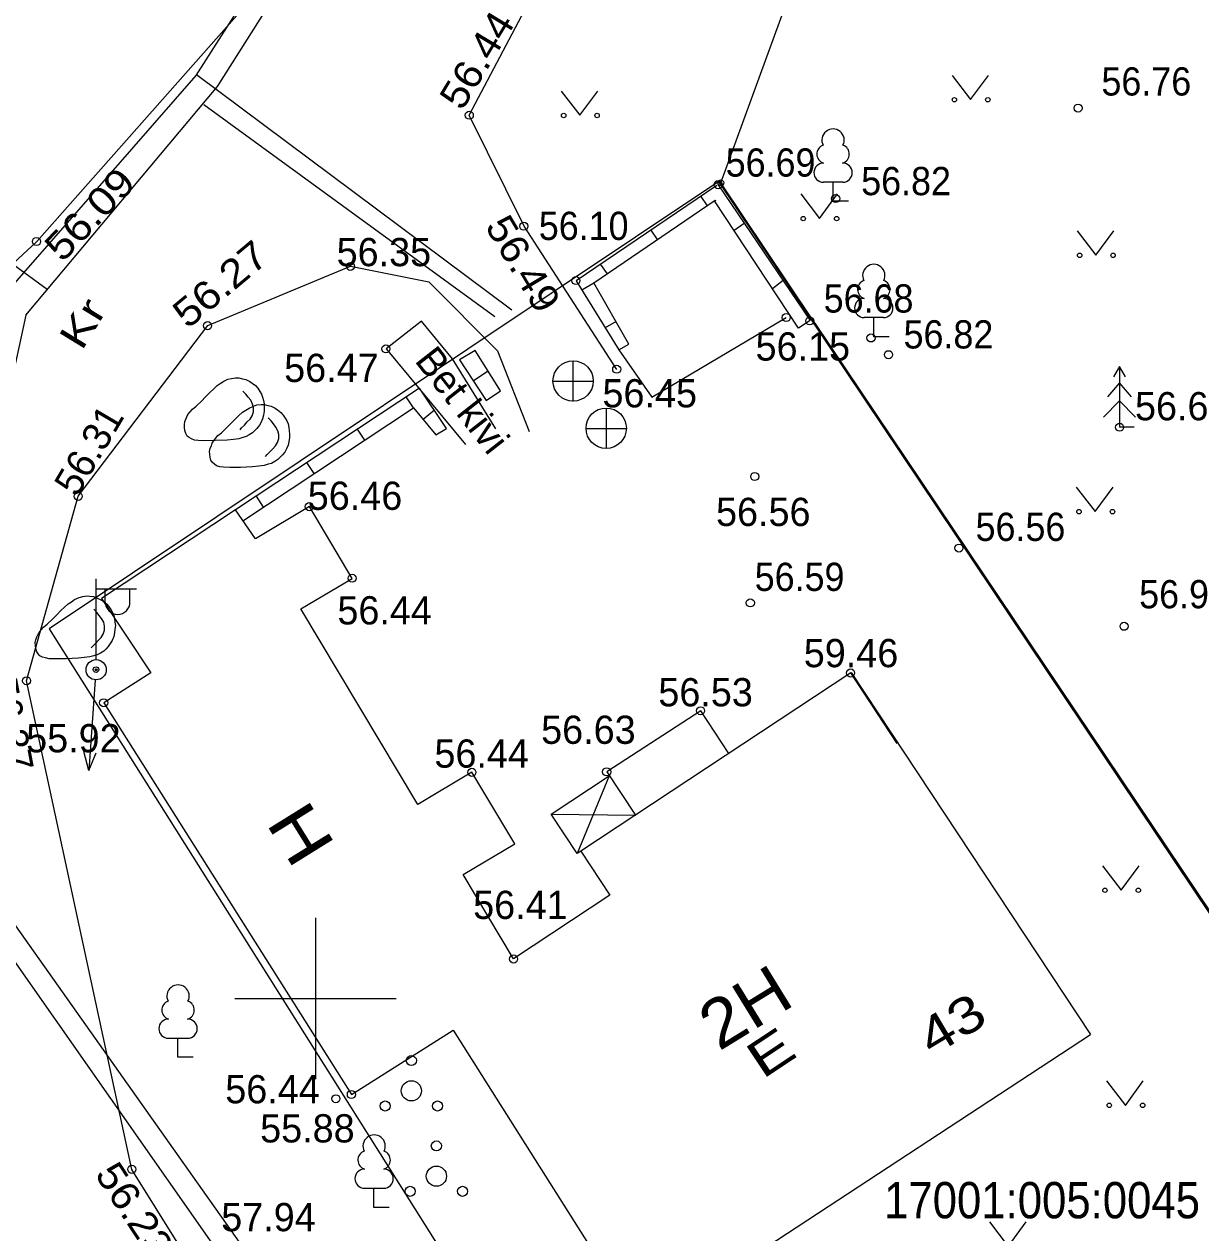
# Model space of a CAD drawing. Extents: x 640302 to 640713, y 6455972 to 6456281.
# Drawn here: x 640342.78 to 640371.95, y 6456194.19 to 6456224.15 of the extents above; entities that cross this region are included whole.
import ezdxf
from ezdxf.enums import TextEntityAlignment as Align

# ---------------------------------------------------------------- set-up
doc = ezdxf.new("R2010")
doc.units = 0
doc.header["$LTSCALE"] = 0.28
doc.header["$PDMODE"] = 32
doc.header["$PDSIZE"] = 0.14
for name, color, linetype, lineweight in [('1', 7, 'Continuous', 13), ('10', 7, 'Continuous', 13), ('12', 7, 'Continuous', 13), ('14', 7, 'Continuous', 13), ('15', 7, 'Continuous', 13), ('16', 7, 'Continuous', 13), ('2', 7, 'Continuous', 13), ('23', 7, 'Continuous', 13), ('30', 7, 'Continuous', 13), ('31', 7, 'Continuous', 13), ('42', 7, 'Continuous', 13), ('61', 7, 'Continuous', 13)]:
    doc.layers.add(name, color=color, linetype=linetype, lineweight=lineweight)
doc.layers.add('57', color=7, linetype='Continuous')
doc.layers.add('58', color=7, linetype='Continuous')

msp = doc.modelspace()

# ---------------------------------------------------------------- linework, layer by layer
at = {"layer": '1'}
for p, q in [((640359.55, 6456219.88), (640359.71, 6456219.65)), ((640358.31, 6456219.04), (640358.47, 6456218.81)), ((640356.39, 6456214.8), (640356.39, 6456215.8)), ((640355.89, 6456215.3), (640356.89, 6456215.3)), ((640352.43, 6456214.64), (640352.25, 6456214.91)), ((640352.95, 6456214.58), (640352.67, 6456214.35)), ((640357.21, 6456213.63), (640357.21, 6456214.63)), ((640356.71, 6456214.13), (640357.71, 6456214.13)), ((640351.22, 6456213.84), (640351.04, 6456214.11)), ((640349.97, 6456213.01), (640349.79, 6456213.28)), ((640348.71, 6456212.18), (640348.54, 6456212.45)), ((640363.28, 6456208.08), (640369.21, 6456199.11)), ((640355.84, 6456204.57), (640357.93, 6456204.54)), ((640358.12, 6456191.84), (640369.21, 6456199.11))]:
    msp.add_line(p, q, dxfattribs=at)
msp.add_lwpolyline([(640360, 6456220.25), (640343.4, 6456209.16), (640360.67, 6456181.77), (640369.37, 6456175.52), (640383.5, 6456185.22)], close=True, dxfattribs=at)
for points in [[(640359.98, 6456220.16), (640359.98, 6456220.17), (640359.97, 6456220.16)], [(640364.42, 6456206.32), (640363.27, 6456208.07), (640356.58, 6456203.65), (640357.3, 6456202.56), (640354.91, 6456200.98), (640353.66, 6456203.07), (640354.94, 6456203.83), (640353.88, 6456205.61), (640352.54, 6456204.81), (640349.64, 6456209.66), (640350.91, 6456210.41), (640349.85, 6456212.19), (640348.51, 6456211.39), (640348.02, 6456212.11), (640344.7, 6456209.91), (640345.92, 6456208.07), (640344.75, 6456207.33), (640350.89, 6456197.62), (640353.41, 6456199.21), (640358.09, 6456191.82)], [(640360.25, 6456206.07), (640359.55, 6456207.13), (640357.22, 6456205.62), (640357.93, 6456204.54)], [(640356.58, 6456203.65), (640356.49, 6456203.59), (640355.84, 6456204.57), (640357.28, 6456205.52), (640356.49, 6456203.59)]]:
    msp.add_lwpolyline(points, dxfattribs=at)
for centre, radius in [((640356.456, 6456217.793), 0.1), ((640356.387, 6456215.304), 0.5), ((640357.206, 6456214.133), 0.5)]:
    msp.add_circle(centre, radius, dxfattribs=at)
msp.add_point((640360.05, 6456220.22), dxfattribs=at)
at = {"layer": '10'}
for p, q in [((640365.78, 6456222.88), (640366.24, 6456222.28)), ((640366.24, 6456222.28), (640366.68, 6456222.88)), ((640356.09, 6456222.49), (640356.55, 6456221.89)), ((640356.55, 6456221.89), (640357, 6456222.49)), ((640363.07, 6456220.23), (640362.59, 6456220.23)), ((640362.03, 6456219.94), (640362.49, 6456219.33)), ((640362.49, 6456219.33), (640362.94, 6456219.94)), ((640368.88, 6456219.03), (640369.34, 6456218.42)), ((640369.34, 6456218.42), (640369.79, 6456219.03)), ((640364.08, 6456216.88), (640363.6, 6456216.88)), ((640369.93, 6456215.66), (640369.93, 6456214.16)), ((640370.29, 6456214.16), (640369.93, 6456214.16)), ((640368.86, 6456212.67), (640369.33, 6456212.07)), ((640369.33, 6456212.07), (640369.77, 6456212.67)), ((640369.51, 6456203.29), (640369.97, 6456202.68)), ((640369.97, 6456202.68), (640370.42, 6456203.29)), ((640346.83, 6456199.01), (640346.35, 6456199.01)), ((640369.61, 6456197.96), (640370.08, 6456197.35)), ((640370.08, 6456197.35), (640370.52, 6456197.96)), ((640351.69, 6456195.29), (640351.21, 6456195.29)), ((640366.71, 6456194.46), (640367.17, 6456193.85)), ((640367.17, 6456193.85), (640367.62, 6456194.46))]:
    msp.add_line(p, q, dxfattribs=at)
msp.add_lwpolyline([(640374.29, 6456259.24), (640400.98, 6456225.23), (640421.78, 6456197.9), (640400.66, 6456192.23), (640383.55, 6456185.14), (640360.05, 6456220.22)], close=True, dxfattribs=at)
for points in [[(640363.21, 6456219.76), (640362.83, 6456219.76), (640362.83, 6456220.23)], [(640364.22, 6456216.4), (640363.84, 6456216.4), (640363.84, 6456216.88)], [(640370.08, 6456215.41), (640369.93, 6456215.66), (640369.78, 6456215.41)], [(640370.23, 6456214.91), (640369.93, 6456215.26), (640369.63, 6456214.91)], [(640370.33, 6456214.41), (640369.93, 6456214.81), (640369.53, 6456214.41)], [(640346.97, 6456198.54), (640346.59, 6456198.54), (640346.59, 6456199.01)], [(640351.83, 6456194.82), (640351.45, 6456194.82), (640351.45, 6456195.29)]]:
    msp.add_lwpolyline(points, dxfattribs=at)
for centre, radius in [((640365.8376, 6456222.2751), 0.055), ((640366.6664, 6456222.2751), 0.055), ((640356.1524, 6456221.8857), 0.055), ((640356.9812, 6456221.8857), 0.055), ((640362.0902, 6456219.3292), 0.055), ((640362.919, 6456219.3292), 0.055), ((640368.9427, 6456218.4186), 0.055), ((640369.7714, 6456218.4186), 0.055), ((640368.927, 6456212.0655), 0.055), ((640369.7558, 6456212.0655), 0.055), ((640369.5685, 6456202.6812), 0.055), ((640370.3973, 6456202.6812), 0.055), ((640352.377, 6456198.459), 0.125), ((640352.377, 6456197.709), 0.25), ((640351.727, 6456197.334), 0.125), ((640353.027, 6456197.334), 0.125), ((640369.6761, 6456197.3502), 0.055), ((640370.5049, 6456197.3502), 0.055), ((640352.997, 6456196.344), 0.125), ((640352.997, 6456195.594), 0.25), ((640352.347, 6456195.219), 0.125), ((640353.647, 6456195.219), 0.125)]:
    msp.add_circle(centre, radius, dxfattribs=at)
for centre, radius, start, end in [((640362.83, 6456221.2752), 0.277, 332.5799, 207.4201), ((640362.6599, 6456220.9277), 0.2326, 109.02174, 253.14154), ((640363.0001, 6456220.9277), 0.2326, 286.85082, 70.98591), ((640362.5925, 6456220.4677), 0.2375, 90.0016, 269.39529), ((640363.0675, 6456220.4677), 0.2375, 270.6047, 89.9984), ((640363.8401, 6456217.9202), 0.277, 332.5799, 207.4201), ((640363.67, 6456217.5728), 0.2326, 109.02174, 253.14154), ((640364.0102, 6456217.5728), 0.2326, 286.85082, 70.98591), ((640363.6026, 6456217.1127), 0.2375, 90.0016, 269.39529), ((640364.0776, 6456217.1127), 0.2375, 270.6047, 89.9984), ((640346.594, 6456200.058), 0.277, 332.5799, 207.4201), ((640346.4239, 6456199.7106), 0.2326, 109.02174, 253.14154), ((640346.7641, 6456199.7106), 0.2326, 286.85082, 70.98591), ((640346.3565, 6456199.2505), 0.2375, 90.0016, 269.39529), ((640346.8315, 6456199.2505), 0.2375, 270.6047, 89.9984), ((640351.454, 6456196.34), 0.277, 332.5799, 207.4201), ((640351.2839, 6456195.9926), 0.2326, 109.02174, 253.14154), ((640351.6241, 6456195.9926), 0.2326, 286.85082, 70.98591), ((640351.2165, 6456195.5325), 0.2375, 90.0016, 269.39529), ((640351.6915, 6456195.5325), 0.2375, 270.6047, 89.9984)]:
    msp.add_arc(centre, radius, start, end, dxfattribs=at)
at = {"layer": '12'}
for p, q in [((640344.56, 6456208.4), (640344.56, 6456210.4)), ((640344.56, 6456210.15), (640345.56, 6456210.15)), ((640344.79, 6456209.83), (640344.79, 6456210.15)), ((640345.4, 6456209.83), (640345.4, 6456210.15)), ((640344.54, 6456207.9), (640344.38, 6456205.65)), ((640344.38, 6456205.65), (640344.26, 6456206.12)), ((640344.38, 6456205.65), (640344.56, 6456206.09))]:
    msp.add_line(p, q, dxfattribs=at)
for radius in [0.25, 0.0233]:
    msp.add_circle((640344.563, 6456208.147), radius, dxfattribs=at)
msp.add_arc((640345.096, 6456209.8261), 0.3064, 180, 0, dxfattribs=at)
msp.add_point((640344.56, 6456208.15), dxfattribs=at)
at = {"layer": '14'}
msp.add_line((640339.49, 6456205.26), (640348.49, 6456192.43), dxfattribs=at)
msp.add_lwpolyline([(640342.26, 6456217.4), (640347.04, 6456222.88), (640359.67, 6456242.65)], dxfattribs=at)
at = {"layer": '15'}
msp.add_line((640347.23, 6456222.16), (640354.45, 6456216.9), dxfattribs=at)
for points in [[(640342.82, 6456216.94), (640347.57, 6456222.6), (640360.09, 6456242.37), (640378.75, 6456269.64)], [(640321.54, 6456232.1), (640322.83, 6456231.82), (640329.99, 6456227.55), (640335.49, 6456223.32), (640343.35, 6456217.58)], [(640342.82, 6456216.94), (640340.24, 6456205.07), (640348.93, 6456192.8)]]:
    msp.add_lwpolyline(points, dxfattribs=at)
at = {"layer": '16'}
msp.add_line((640347.05, 6456222.9), (640354.87, 6456217.07), dxfattribs=at)
at = {"layer": '2'}
msp.add_line((640360.38, 6456219.04), (640360.63, 6456219.22), dxfattribs=at)
for centre in [(640368.904, 6456222.068), (640359.98, 6456220.17), (640362.8943, 6456219.8249), (640362.252, 6456216.793), (640363.77, 6456216.3711), (640364.2037, 6456215.9556), (640369.9321, 6456214.1573), (640365.95, 6456211.163), (640360.78, 6456209.804), (640370.043, 6456209.224)]:
    msp.add_circle(centre, 0.1, dxfattribs=at)
at = {"layer": '23'}
for p, q in [((640357.06, 6456218.2), (640357.23, 6456217.96)), ((640356.6, 6456217.56), (640356.9, 6456217.74)), ((640361.33, 6456217.6), (640361.59, 6456217.8)), ((640357.45, 6456216.78), (640357.18, 6456216.62)), ((640362.38, 6456216.74), (640383.59, 6456185.14)), ((640354.28, 6456215.55), (640353.92, 6456215.31))]:
    msp.add_line(p, q, dxfattribs=at)
for points in [[(640359.95, 6456220.15), (640356.46, 6456217.79), (640357.52, 6456216.08)], [(640359.98, 6456220.17), (640362.26, 6456216.8), (640361.97, 6456216.61), (640359.89, 6456219.77)], [(640357.52, 6456216.08), (640357.77, 6456216.22), (640356.9, 6456217.74), (640359.91, 6456219.79), (640359.92, 6456219.78)], [(640348.2, 6456211.84), (640352.43, 6456214.64), (640352.98, 6456213.97), (640353.25, 6456214.13), (640352.58, 6456215.13), (640348.02, 6456212.11)]]:
    msp.add_lwpolyline(points, dxfattribs=at)
msp.add_lwpolyline([(640353.57, 6456215.83), (640354.23, 6456214.82), (640354.59, 6456215.06), (640353.96, 6456216.06)], close=True, dxfattribs=at)
at = {"layer": '30'}
for points in [[(640357.47, 6456215.59), (640355.17, 6456219.14), (640353.81, 6456221.89), (640357.93, 6456229.7), (640361.61, 6456235.98), (640367.77, 6456247.93), (640373.93, 6456260.38), (640378.59, 6456267.27)], [(640328.42, 6456209.53), (640331.97, 6456207.52), (640335.64, 6456211.7), (640340.67, 6456216.52), (640343.09, 6456218.76), (640353.32, 6456230.33), (640356.17, 6456234.26), (640353.6, 6456235.44), (640355.17, 6456238.07), (640353.9, 6456239.64)], [(640397.41, 6456233.13), (640402.16, 6456225.88), (640409.87, 6456215.87), (640418.92, 6456203.96), (640423.59, 6456197.13), (640424.61, 6456195.15), (640421.69, 6456193.75), (640406.67, 6456189.15), (640390.64, 6456181.61), (640381.51, 6456177.04), (640375.86, 6456174.58), (640370.86, 6456174.24), (640367.07, 6456175.21), (640361.41, 6456179.31), (640353.06, 6456185.83), (640349.15, 6456189.83), (640345.45, 6456195.76), (640342.84, 6456207.87), (640344.12, 6456212.45), (640347.33, 6456216.68), (640350.87, 6456218.15), (640352.81, 6456217.76), (640354.51, 6456216.05), (640355.3, 6456214.05)], [(640357.52, 6456216.08), (640358.34, 6456214.9), (640361.67, 6456216.88)], [(640354.47, 6456214.12), (640353.4, 6456215.85), (640352.63, 6456216.79), (640351.75, 6456216.1), (640353.72, 6456213.73)]]:
    msp.add_lwpolyline(points, dxfattribs=at)
at = {"layer": '31'}
for centre in [(640353.813, 6456221.892), (640355.165, 6456219.141), (640343.085, 6456218.762), (640350.866, 6456218.145), (640361.669, 6456216.878), (640347.326, 6456216.676), (640351.746, 6456216.1), (640357.467, 6456215.595), (640360.889, 6456212.937), (640344.12, 6456212.446), (640349.846, 6456212.19), (640350.908, 6456210.415), (640363.265, 6456208.066), (640342.838, 6456207.873), (640344.75, 6456207.329), (640359.545, 6456207.131), (640353.878, 6456205.605), (640357.218, 6456205.617), (640354.911, 6456200.978), (640350.89, 6456197.619), (640350.506, 6456197.514), (640345.447, 6456195.764)]:
    msp.add_circle(centre, 0.1, dxfattribs=at)
at = {"layer": '42'}
for points in [[(640346.75, 6456214.22), (640346.76, 6456214.3), (640346.79, 6456214.36), (640346.81, 6456214.42), (640346.84, 6456214.47), (640346.89, 6456214.54), (640346.95, 6456214.61), (640347.04, 6456214.68), (640347.18, 6456214.81), (640347.27, 6456214.9), (640347.39, 6456215.03), (640347.47, 6456215.1), (640347.56, 6456215.19), (640347.64, 6456215.24), (640347.73, 6456215.3), (640347.83, 6456215.35), (640347.92, 6456215.37), (640348.02, 6456215.38), (640348.1, 6456215.38), (640348.19, 6456215.36), (640348.27, 6456215.34), (640348.37, 6456215.29), (640348.43, 6456215.25), (640348.51, 6456215.19), (640348.57, 6456215.13), (640348.62, 6456215.04), (640348.66, 6456214.98), (640348.69, 6456214.9), (640348.71, 6456214.82), (640348.73, 6456214.74), (640348.73, 6456214.65), (640348.73, 6456214.56), (640348.71, 6456214.46), (640348.69, 6456214.37), (640348.65, 6456214.28), (640348.61, 6456214.21), (640348.55, 6456214.13), (640348.49, 6456214.07), (640348.44, 6456214.02), (640348.36, 6456213.97), (640348.28, 6456213.93), (640348.2, 6456213.9), (640348.1, 6456213.87), (640347.97, 6456213.85), (640347.81, 6456213.84), (640347.51, 6456213.83), (640347.25, 6456213.82), (640347.09, 6456213.83), (640347, 6456213.84), (640346.93, 6456213.87), (640346.87, 6456213.9), (640346.82, 6456213.94), (640346.79, 6456214), (640346.76, 6456214.08), (640346.75, 6456214.15)], [(640347.37, 6456213.56), (640347.39, 6456213.64), (640347.42, 6456213.7), (640347.44, 6456213.76), (640347.47, 6456213.81), (640347.52, 6456213.88), (640347.58, 6456213.95), (640347.67, 6456214.02), (640347.8, 6456214.15), (640347.89, 6456214.24), (640348.02, 6456214.37), (640348.09, 6456214.44), (640348.19, 6456214.53), (640348.27, 6456214.58), (640348.36, 6456214.63), (640348.46, 6456214.68), (640348.55, 6456214.71), (640348.65, 6456214.72), (640348.73, 6456214.72), (640348.82, 6456214.7), (640348.9, 6456214.68), (640349, 6456214.63), (640349.06, 6456214.59), (640349.14, 6456214.52), (640349.2, 6456214.46), (640349.25, 6456214.38), (640349.29, 6456214.32), (640349.32, 6456214.24), (640349.34, 6456214.15), (640349.35, 6456214.07), (640349.36, 6456213.99), (640349.36, 6456213.9), (640349.34, 6456213.8), (640349.32, 6456213.71), (640349.28, 6456213.62), (640349.24, 6456213.54), (640349.18, 6456213.47), (640349.12, 6456213.41), (640349.07, 6456213.36), (640348.99, 6456213.31), (640348.91, 6456213.26), (640348.83, 6456213.24), (640348.73, 6456213.21), (640348.6, 6456213.19), (640348.44, 6456213.18), (640348.14, 6456213.16), (640347.88, 6456213.16), (640347.72, 6456213.17), (640347.63, 6456213.18), (640347.55, 6456213.2), (640347.5, 6456213.24), (640347.45, 6456213.28), (640347.41, 6456213.34), (640347.39, 6456213.41), (640347.38, 6456213.49)], [(640343.05, 6456208.82), (640343.07, 6456208.89), (640343.09, 6456208.96), (640343.12, 6456209.01), (640343.15, 6456209.07), (640343.2, 6456209.14), (640343.26, 6456209.2), (640343.35, 6456209.28), (640343.48, 6456209.4), (640343.57, 6456209.49), (640343.7, 6456209.62), (640343.77, 6456209.69), (640343.87, 6456209.78), (640343.95, 6456209.83), (640344.03, 6456209.89), (640344.14, 6456209.94), (640344.23, 6456209.96), (640344.33, 6456209.98), (640344.41, 6456209.97), (640344.5, 6456209.96), (640344.57, 6456209.93), (640344.68, 6456209.88), (640344.74, 6456209.85), (640344.82, 6456209.78), (640344.87, 6456209.72), (640344.93, 6456209.64), (640344.97, 6456209.57), (640345, 6456209.49), (640345.02, 6456209.41), (640345.03, 6456209.33), (640345.04, 6456209.24), (640345.03, 6456209.15), (640345.02, 6456209.06), (640345, 6456208.97), (640344.96, 6456208.87), (640344.91, 6456208.8), (640344.86, 6456208.72), (640344.8, 6456208.66), (640344.75, 6456208.61), (640344.67, 6456208.56), (640344.59, 6456208.52), (640344.51, 6456208.49), (640344.41, 6456208.47), (640344.27, 6456208.45), (640344.12, 6456208.43), (640343.82, 6456208.42), (640343.56, 6456208.42), (640343.4, 6456208.42), (640343.31, 6456208.44), (640343.23, 6456208.46), (640343.17, 6456208.49), (640343.13, 6456208.54), (640343.09, 6456208.59), (640343.07, 6456208.67), (640343.06, 6456208.74)]]:
    msp.add_lwpolyline(points, close=True, dxfattribs=at)
for points in [[(640348.13, 6456214.09), (640348.17, 6456214.14), (640348.24, 6456214.21), (640348.31, 6456214.29), (640348.38, 6456214.36), (640348.43, 6456214.44), (640348.46, 6456214.54), (640348.46, 6456214.64), (640348.44, 6456214.73), (640348.4, 6456214.83), (640348.33, 6456214.9), (640348.27, 6456214.98), (640348.2, 6456215.05)], [(640348.76, 6456213.43), (640348.8, 6456213.48), (640348.87, 6456213.55), (640348.94, 6456213.62), (640349.01, 6456213.7), (640349.06, 6456213.78), (640349.09, 6456213.88), (640349.09, 6456213.98), (640349.07, 6456214.07), (640349.02, 6456214.16), (640348.96, 6456214.24), (640348.9, 6456214.32), (640348.83, 6456214.39)], [(640344.44, 6456208.69), (640344.48, 6456208.73), (640344.55, 6456208.8), (640344.62, 6456208.88), (640344.69, 6456208.95), (640344.74, 6456209.03), (640344.77, 6456209.13), (640344.77, 6456209.23), (640344.75, 6456209.33), (640344.7, 6456209.42), (640344.64, 6456209.49), (640344.58, 6456209.57), (640344.51, 6456209.65)]]:
    msp.add_lwpolyline(points, dxfattribs=at)
at = {"layer": '61'}
for p, q in [((640350, 6456202), (640350, 6456198)), ((640348, 6456200), (640352, 6456200))]:
    msp.add_line(p, q, dxfattribs=at)

# ---------------------------------------------------------------- texts
at = {"layer": '1'}
for s, height, width, p in [('56.76', 0.7, 0.95, (640370.595, 6456222.38)), ('56.69', 0.7, 0.95, (640361.28, 6456220.37)), ('56.82', 0.7, 0.95, (640364.64, 6456219.91)), ('56.68', 0.7, 0.95, (640363.71, 6456217)), ('56.82', 0.7, 0.95, (640365.69, 6456216.11)), ('56.56', 0.7, 0.95, (640367.475, 6456211.34)), ('56.59', 0.7, 0.95, (640362, 6456210.1)), ('56.93', 0.7, 0.95, (640371.53, 6456209.67)), ('17001:005:0045', 0.9, 0.9, (640368.01, 6456194.55))]:
    msp.add_text(s, height=height, dxfattribs=dict(at, width=width)).set_placement(p, align=Align.CENTER)
msp.add_text('56.67', height=0.7, dxfattribs=at).set_placement((640371.485, 6456214.33), align=Align.CENTER)
at = {"layer": '30'}
msp.add_text('Bet kivi', height=0.7, rotation=308.097, dxfattribs=at).set_placement((640353.37, 6456214.6159), align=Align.CENTER)
at = {"layer": '31'}
for s, rotation, width, p in [(' 56.44', 58.821, 1.1, (640354.2262, 6456222.9588)), (' 56.09', 46.359, 1.15, (640344.5529, 6456219.0885)), (' 56.49', 300.918, 1.1, (640354.7757, 6456218.1548)), (' 56.27', 39.906, 1.15, (640347.7505, 6456217.3442)), (' 56.23', 303.309, 1.1, (640345.1428, 6456194.6822))]:
    msp.add_text(s, height=0.7, rotation=rotation, dxfattribs=dict(at, width=width)).set_placement(p, align=Align.CENTER)
at = {"layer": '31', "width": 0.95}
msp.add_text(' 56.10', height=0.7, dxfattribs=at).set_placement((640356.525, 6456218.8), align=Align.CENTER)
at = {"layer": '31'}
for s, p in [(' 56.35', (640351.565, 6456218.15)), (' 56.15', (640361.95, 6456215.81)), (' 56.47', (640350.265, 6456215.28)), (' 56.45', (640358.155, 6456214.65)), (' 56.46', (640350.85, 6456212.11)), (' 56.56', (640360.97, 6456211.71)), (' 56.44', (640351.585, 6456209.27)), (' 59.46', (640363.145, 6456208.21)), (' 56.53', (640359.54, 6456207.24)), (' 56.63', (640356.635, 6456206.31)), (' 55.92', (640343.87, 6456206.1)), (' 56.44', (640353.99, 6456205.72)), (' 56.41', (640354.95, 6456201.97)), (' 56.44', (640348.805, 6456197.4)), (' 55.88', (640349.67, 6456196.43)), (' 57.94', (640348.705, 6456194.23))]:
    msp.add_text(s, height=0.7, dxfattribs=at).set_placement(p, align=Align.CENTER)
for s, rotation, p in [(' 56.31', 59.52, (640344.619, 6456213.3025)), (' 56.37', 280.746, (640342.0937, 6456206.8603))]:
    msp.add_text(s, height=0.7, rotation=rotation, dxfattribs=at).set_placement(p, align=Align.CENTER)
at = {"layer": '57'}
for s, height, rotation, width, p in [('H', 1.2, 301.884, 1.2, (640349.1252, 6456203.7569)), ('2H', 1.2, 31.592, 1.1, (640360.9607, 6456199.2708)), ('43', 0.8999, 30.936, 1.25, (640365.9987, 6456198.9807)), ('E', 0.8999, 33.603, 1.35, (640361.531, 6456198.283))]:
    msp.add_text(s, height=height, rotation=rotation, dxfattribs=dict(at, width=width)).set_placement(p, align=Align.CENTER)
at = {"layer": '58', "width": 1.3}
msp.add_text('Kr', height=0.7, rotation=58.478, dxfattribs=at).set_placement((640344.5263, 6456216.552), align=Align.CENTER)

doc.saveas('drawing.dxf')
